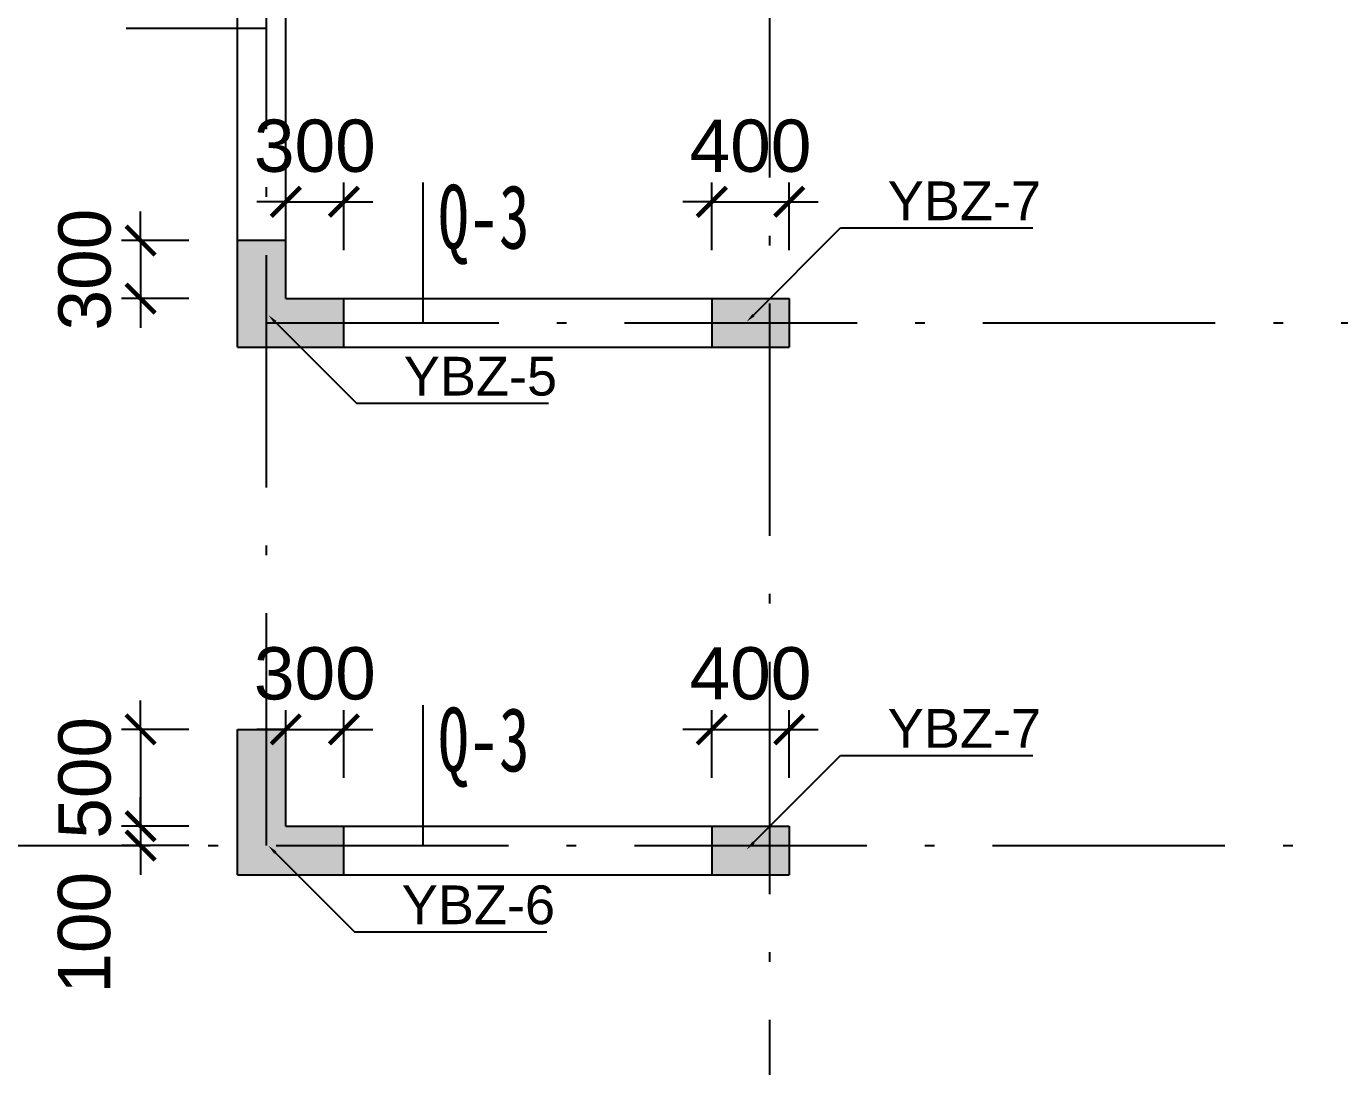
# Model space of a CAD drawing. Header units: millimetres. Extents: x -3831 to 465700, y 39900 to 106100.
# Drawn here: x 230160 to 236943, y 81308 to 86682 of the extents above; entities that cross this region are included whole.
import ezdxf
from ezdxf import colors
from ezdxf.entities.mleader import LeaderData, LeaderLine
from ezdxf.math import Vec2, Vec3

# ---------------------------------------------------------------- set-up
doc = ezdxf.new("R2010")
doc.units = ezdxf.units.MM
doc.linetypes.add('线型2', pattern=[1850, 1200, -300, 50, -300])
for name, color, linetype in [('BZ-name', 160, 'Continuous'), ('DOTE', 10, '线型2'), ('WALL-Beam', 80, 'Continuous'), ('wall_dim', 60, 'Continuous'), ('WALL_INFO', 130, 'Continuous')]:
    doc.layers.add(name, color=color, linetype=linetype)
doc.layers.add('S_ConcWall', color=3, linetype='Continuous', lineweight=25)
doc.styles.get("Standard").update_dxf_attribs({"font": 'arial.ttf'})
doc.styles.add('宋体', font='')
doc.styles.get('宋体').set_extended_font_data('宋体')
doc.dimstyles.new('ISO-25', dxfattribs={"dimtxt": 2.5, "dimasz": 2.5, "dimexe": 1.25, "dimexo": 0.625, "dimtad": 1, "dimtxsty": 'Standard', "dimcen": 2.5, "dimadec": 0, "dimazin": 0, "dimtfac": 1, "dimtmove": 0, "dimatfit": 3, "dimfxl": 1, "dimarcsym": 0})

# ---------------------------------------------------------------- blocks, each defined once
blk = doc.blocks.new('_ArchTick')
at = {"color": 0, "linetype": 'ByBlock', "const_width": 0.15}
blk.add_lwpolyline([(-0.5, -0.5), (0.5, 0.5)], dxfattribs=at)
blk = doc.blocks.new('*D2809')
at = {"layer": 'Defpoints', "color": 0, "transparency": 16777216}
for p in [(234100, 85775), (233700, 85275), (234100, 85275)]:
    blk.add_point(p, dxfattribs=at)
at = {"layer": 'wall_dim', "color": 0, "lineweight": -2, "transparency": 16777216}
for p, q in [((233700, 85525), (233700, 85874)), ((234100, 85525), (234100, 85874)), ((233700, 85775), (233550, 85775)), ((233700, 85775), (234100, 85775)), ((234100, 85775), (234250, 85775))]:
    blk.add_line(p, q, dxfattribs=at)
at = {"layer": 'wall_dim', "color": 0, "lineweight": -2, "transparency": 16777216, "xscale": 150, "yscale": 150, "zscale": 150}
blk.add_blockref('_ArchTick', (233700, 85775), dxfattribs=at)
at = {"layer": 'wall_dim', "color": 0, "lineweight": -2, "transparency": 16777216, "xscale": 150, "yscale": 150, "zscale": 150, "rotation": 180}
blk.add_blockref('_ArchTick', (234100, 85775), dxfattribs=at)
at = {"layer": 'wall_dim', "color": 7, "transparency": 16777216, "insert": (233900, 86062.9), "char_height": 270, "attachment_point": 5}
blk.add_mtext('400', dxfattribs=at)
blk = doc.blocks.new('*D2810')
at = {"layer": 'Defpoints', "color": 0, "transparency": 16777216}
for p in [(234100, 83050), (233700, 82550), (234100, 82550)]:
    blk.add_point(p, dxfattribs=at)
at = {"layer": 'wall_dim', "color": 0, "lineweight": -2, "transparency": 16777216}
for p, q in [((233700, 82800), (233700, 83149)), ((234100, 82800), (234100, 83149)), ((233700, 83050), (233550, 83050)), ((233700, 83050), (234100, 83050)), ((234100, 83050), (234250, 83050))]:
    blk.add_line(p, q, dxfattribs=at)
at = {"layer": 'wall_dim', "color": 0, "lineweight": -2, "transparency": 16777216, "xscale": 150, "yscale": 150, "zscale": 150}
blk.add_blockref('_ArchTick', (233700, 83050), dxfattribs=at)
at = {"layer": 'wall_dim', "color": 0, "lineweight": -2, "transparency": 16777216, "xscale": 150, "yscale": 150, "zscale": 150, "rotation": 180}
blk.add_blockref('_ArchTick', (234100, 83050), dxfattribs=at)
at = {"layer": 'wall_dim', "color": 7, "transparency": 16777216, "insert": (233900, 83337.9), "char_height": 270, "attachment_point": 5}
blk.add_mtext('400', dxfattribs=at)
blk = doc.blocks.new('*D2811')
at = {"layer": 'Defpoints', "color": 0, "transparency": 16777216}
for p in [(231250, 85575), (230750, 85275), (231250, 85275)]:
    blk.add_point(p, dxfattribs=at)
at = {"layer": 'wall_dim', "color": 0, "lineweight": -2, "transparency": 16777216}
for p, q in [((230750, 85575), (230750, 85725)), ((231000, 85575), (230651, 85575)), ((230750, 85575), (230750, 85275)), ((231000, 85275), (230651, 85275)), ((230750, 85275), (230750, 85125))]:
    blk.add_line(p, q, dxfattribs=at)
at = {"layer": 'wall_dim', "color": 0, "lineweight": -2, "transparency": 16777216, "xscale": 150, "yscale": 150, "zscale": 150}
for p, rotation in [((230750, 85575), 270), ((230750, 85275), 90)]:
    blk.add_blockref('_ArchTick', p, dxfattribs=dict(at, rotation=rotation))
at = {"layer": 'wall_dim', "color": 7, "transparency": 16777216, "insert": (230462.053206, 85425), "char_height": 270, "attachment_point": 5, "rotation": 90}
blk.add_mtext('300', dxfattribs=at)
blk = doc.blocks.new('*D2812')
at = {"layer": 'Defpoints', "color": 0, "transparency": 16777216}
for p in [(231800, 85775), (231500, 85275), (231800, 85275)]:
    blk.add_point(p, dxfattribs=at)
at = {"layer": 'wall_dim', "color": 0, "lineweight": -2, "transparency": 16777216}
for p, q in [((231500, 85525), (231500, 85874)), ((231800, 85525), (231800, 85874)), ((231500, 85775), (231350, 85775)), ((231500, 85775), (231800, 85775)), ((231800, 85775), (231950, 85775))]:
    blk.add_line(p, q, dxfattribs=at)
at = {"layer": 'wall_dim', "color": 0, "lineweight": -2, "transparency": 16777216, "xscale": 150, "yscale": 150, "zscale": 150}
blk.add_blockref('_ArchTick', (231500, 85775), dxfattribs=at)
at = {"layer": 'wall_dim', "color": 0, "lineweight": -2, "transparency": 16777216, "xscale": 150, "yscale": 150, "zscale": 150, "rotation": 180}
blk.add_blockref('_ArchTick', (231800, 85775), dxfattribs=at)
at = {"layer": 'wall_dim', "color": 7, "transparency": 16777216, "insert": (231650, 86062.946794), "char_height": 270, "attachment_point": 5}
blk.add_mtext('300', dxfattribs=at)
blk = doc.blocks.new('*D2813')
at = {"layer": 'Defpoints', "color": 0, "transparency": 16777216}
for p in [(231250, 83050), (230750, 82550), (231250, 82550)]:
    blk.add_point(p, dxfattribs=at)
at = {"layer": 'wall_dim', "color": 0, "lineweight": -2, "transparency": 16777216}
for p, q in [((230750, 83050), (230750, 83200)), ((231000, 83050), (230651, 83050)), ((230750, 83050), (230750, 82550)), ((231000, 82550), (230651, 82550)), ((230750, 82550), (230750, 82400))]:
    blk.add_line(p, q, dxfattribs=at)
at = {"layer": 'wall_dim', "color": 0, "lineweight": -2, "transparency": 16777216, "xscale": 150, "yscale": 150, "zscale": 150}
for p, rotation in [((230750, 83050), 270), ((230750, 82550), 90)]:
    blk.add_blockref('_ArchTick', p, dxfattribs=dict(at, rotation=rotation))
at = {"layer": 'wall_dim', "color": 7, "transparency": 16777216, "insert": (230462.1, 82800), "char_height": 270, "attachment_point": 5, "rotation": 90}
blk.add_mtext('500', dxfattribs=at)
blk = doc.blocks.new('*D2814')
at = {"layer": 'Defpoints', "color": 0, "transparency": 16777216}
for p in [(231800, 83050), (231500, 82550), (231800, 82550)]:
    blk.add_point(p, dxfattribs=at)
at = {"layer": 'wall_dim', "color": 0, "lineweight": -2, "transparency": 16777216}
for p, q in [((231500, 82800), (231500, 83149)), ((231800, 82800), (231800, 83149)), ((231500, 83050), (231350, 83050)), ((231500, 83050), (231800, 83050)), ((231800, 83050), (231950, 83050))]:
    blk.add_line(p, q, dxfattribs=at)
at = {"layer": 'wall_dim', "color": 0, "lineweight": -2, "transparency": 16777216, "xscale": 150, "yscale": 150, "zscale": 150}
blk.add_blockref('_ArchTick', (231500, 83050), dxfattribs=at)
at = {"layer": 'wall_dim', "color": 0, "lineweight": -2, "transparency": 16777216, "xscale": 150, "yscale": 150, "zscale": 150, "rotation": 180}
blk.add_blockref('_ArchTick', (231800, 83050), dxfattribs=at)
at = {"layer": 'wall_dim', "color": 7, "transparency": 16777216, "insert": (231650, 83337.946794), "char_height": 270, "attachment_point": 5}
blk.add_mtext('300', dxfattribs=at)
blk = doc.blocks.new('*D2834')
at = {"layer": 'Defpoints', "color": 0, "transparency": 16777216}
for p in [(231250, 82550), (230750, 82450), (231250, 82450)]:
    blk.add_point(p, dxfattribs=at)
at = {"layer": 'wall_dim', "color": 0, "lineweight": -2, "transparency": 16777216}
for p, q in [((230750, 82550), (230750, 82700)), ((231000, 82550), (230651, 82550)), ((230750, 82550), (230750, 82450)), ((231000, 82450), (230651, 82450)), ((230750, 82450), (230750, 82300))]:
    blk.add_line(p, q, dxfattribs=at)
at = {"layer": 'wall_dim', "color": 0, "lineweight": -2, "transparency": 16777216, "xscale": 150, "yscale": 150, "zscale": 150}
for p, rotation in [((230750, 82550), 270), ((230750, 82450), 90)]:
    blk.add_blockref('_ArchTick', p, dxfattribs=dict(at, rotation=rotation))
at = {"layer": 'wall_dim', "color": 7, "transparency": 16777216, "insert": (230460, 82000), "char_height": 270, "attachment_point": 5, "rotation": 90}
blk.add_mtext('100', dxfattribs=at)
blk = doc.blocks.new('*D3227')
at = {"layer": 'Defpoints', "color": 0, "transparency": 16777216}
for p in [(234100, 85775), (233700, 85275), (234100, 85275)]:
    blk.add_point(p, dxfattribs=at)
at = {"layer": 'wall_dim', "color": 0, "lineweight": -2, "transparency": 16777216}
for p, q in [((233700, 85525), (233700, 85874)), ((234100, 85525), (234100, 85874)), ((233700, 85775), (233550, 85775)), ((233700, 85775), (234100, 85775)), ((234100, 85775), (234250, 85775))]:
    blk.add_line(p, q, dxfattribs=at)
at = {"layer": 'wall_dim', "color": 0, "lineweight": -2, "transparency": 16777216, "xscale": 150, "yscale": 150, "zscale": 150}
blk.add_blockref('_ArchTick', (233700, 85775), dxfattribs=at)
at = {"layer": 'wall_dim', "color": 0, "lineweight": -2, "transparency": 16777216, "xscale": 150, "yscale": 150, "zscale": 150, "rotation": 180}
blk.add_blockref('_ArchTick', (234100, 85775), dxfattribs=at)
at = {"layer": 'wall_dim', "color": 7, "transparency": 16777216, "insert": (233900, 86062.9), "char_height": 270, "attachment_point": 5}
blk.add_mtext('400', dxfattribs=at)
blk = doc.blocks.new('*D3228')
at = {"layer": 'Defpoints', "color": 0, "transparency": 16777216}
for p in [(234100, 83050), (233700, 82550), (234100, 82550)]:
    blk.add_point(p, dxfattribs=at)
at = {"layer": 'wall_dim', "color": 0, "lineweight": -2, "transparency": 16777216}
for p, q in [((233700, 82800), (233700, 83149)), ((234100, 82800), (234100, 83149)), ((233700, 83050), (233550, 83050)), ((233700, 83050), (234100, 83050)), ((234100, 83050), (234250, 83050))]:
    blk.add_line(p, q, dxfattribs=at)
at = {"layer": 'wall_dim', "color": 0, "lineweight": -2, "transparency": 16777216, "xscale": 150, "yscale": 150, "zscale": 150}
blk.add_blockref('_ArchTick', (233700, 83050), dxfattribs=at)
at = {"layer": 'wall_dim', "color": 0, "lineweight": -2, "transparency": 16777216, "xscale": 150, "yscale": 150, "zscale": 150, "rotation": 180}
blk.add_blockref('_ArchTick', (234100, 83050), dxfattribs=at)
at = {"layer": 'wall_dim', "color": 7, "transparency": 16777216, "insert": (233900, 83337.9), "char_height": 270, "attachment_point": 5}
blk.add_mtext('400', dxfattribs=at)
blk = doc.blocks.new('*D3229')
at = {"layer": 'Defpoints', "color": 0, "transparency": 16777216}
for p in [(231250, 85575), (230750, 85275), (231250, 85275)]:
    blk.add_point(p, dxfattribs=at)
at = {"layer": 'wall_dim', "color": 0, "lineweight": -2, "transparency": 16777216}
for p, q in [((230750, 85575), (230750, 85725)), ((231000, 85575), (230651, 85575)), ((230750, 85575), (230750, 85275)), ((231000, 85275), (230651, 85275)), ((230750, 85275), (230750, 85125))]:
    blk.add_line(p, q, dxfattribs=at)
at = {"layer": 'wall_dim', "color": 0, "lineweight": -2, "transparency": 16777216, "xscale": 150, "yscale": 150, "zscale": 150}
for p, rotation in [((230750, 85575), 270), ((230750, 85275), 90)]:
    blk.add_blockref('_ArchTick', p, dxfattribs=dict(at, rotation=rotation))
at = {"layer": 'wall_dim', "color": 7, "transparency": 16777216, "insert": (230462.053206, 85425), "char_height": 270, "attachment_point": 5, "rotation": 90}
blk.add_mtext('300', dxfattribs=at)
blk = doc.blocks.new('*D3230')
at = {"layer": 'Defpoints', "color": 0, "transparency": 16777216}
for p in [(231800, 85775), (231500, 85275), (231800, 85275)]:
    blk.add_point(p, dxfattribs=at)
at = {"layer": 'wall_dim', "color": 0, "lineweight": -2, "transparency": 16777216}
for p, q in [((231500, 85525), (231500, 85874)), ((231800, 85525), (231800, 85874)), ((231500, 85775), (231350, 85775)), ((231500, 85775), (231800, 85775)), ((231800, 85775), (231950, 85775))]:
    blk.add_line(p, q, dxfattribs=at)
at = {"layer": 'wall_dim', "color": 0, "lineweight": -2, "transparency": 16777216, "xscale": 150, "yscale": 150, "zscale": 150}
blk.add_blockref('_ArchTick', (231500, 85775), dxfattribs=at)
at = {"layer": 'wall_dim', "color": 0, "lineweight": -2, "transparency": 16777216, "xscale": 150, "yscale": 150, "zscale": 150, "rotation": 180}
blk.add_blockref('_ArchTick', (231800, 85775), dxfattribs=at)
at = {"layer": 'wall_dim', "color": 7, "transparency": 16777216, "insert": (231650, 86062.946794), "char_height": 270, "attachment_point": 5}
blk.add_mtext('300', dxfattribs=at)
blk = doc.blocks.new('*D3231')
at = {"layer": 'Defpoints', "color": 0, "transparency": 16777216}
for p in [(231250, 83050), (230750, 82550), (231250, 82550)]:
    blk.add_point(p, dxfattribs=at)
at = {"layer": 'wall_dim', "color": 0, "lineweight": -2, "transparency": 16777216}
for p, q in [((230750, 83050), (230750, 83200)), ((231000, 83050), (230651, 83050)), ((230750, 83050), (230750, 82550)), ((231000, 82550), (230651, 82550)), ((230750, 82550), (230750, 82400))]:
    blk.add_line(p, q, dxfattribs=at)
at = {"layer": 'wall_dim', "color": 0, "lineweight": -2, "transparency": 16777216, "xscale": 150, "yscale": 150, "zscale": 150}
for p, rotation in [((230750, 83050), 270), ((230750, 82550), 90)]:
    blk.add_blockref('_ArchTick', p, dxfattribs=dict(at, rotation=rotation))
at = {"layer": 'wall_dim', "color": 7, "transparency": 16777216, "insert": (230462.1, 82800), "char_height": 270, "attachment_point": 5, "rotation": 90}
blk.add_mtext('500', dxfattribs=at)
blk = doc.blocks.new('*D3232')
at = {"layer": 'Defpoints', "color": 0, "transparency": 16777216}
for p in [(231800, 83050), (231500, 82550), (231800, 82550)]:
    blk.add_point(p, dxfattribs=at)
at = {"layer": 'wall_dim', "color": 0, "lineweight": -2, "transparency": 16777216}
for p, q in [((231500, 82800), (231500, 83149)), ((231800, 82800), (231800, 83149)), ((231500, 83050), (231350, 83050)), ((231500, 83050), (231800, 83050)), ((231800, 83050), (231950, 83050))]:
    blk.add_line(p, q, dxfattribs=at)
at = {"layer": 'wall_dim', "color": 0, "lineweight": -2, "transparency": 16777216, "xscale": 150, "yscale": 150, "zscale": 150}
blk.add_blockref('_ArchTick', (231500, 83050), dxfattribs=at)
at = {"layer": 'wall_dim', "color": 0, "lineweight": -2, "transparency": 16777216, "xscale": 150, "yscale": 150, "zscale": 150, "rotation": 180}
blk.add_blockref('_ArchTick', (231800, 83050), dxfattribs=at)
at = {"layer": 'wall_dim', "color": 7, "transparency": 16777216, "insert": (231650, 83337.946794), "char_height": 270, "attachment_point": 5}
blk.add_mtext('300', dxfattribs=at)
blk = doc.blocks.new('*D3273')
at = {"layer": 'Defpoints', "color": 0, "transparency": 16777216}
for p in [(231250, 82550), (230750, 82450), (231250, 82450)]:
    blk.add_point(p, dxfattribs=at)
at = {"layer": 'wall_dim', "color": 0, "lineweight": -2, "transparency": 16777216}
for p, q in [((230750, 82550), (230750, 82700)), ((231000, 82550), (230651, 82550)), ((230750, 82550), (230750, 82450)), ((231000, 82450), (230651, 82450)), ((230750, 82450), (230750, 82300))]:
    blk.add_line(p, q, dxfattribs=at)
at = {"layer": 'wall_dim', "color": 0, "lineweight": -2, "transparency": 16777216, "xscale": 150, "yscale": 150, "zscale": 150}
for p, rotation in [((230750, 82550), 270), ((230750, 82450), 90)]:
    blk.add_blockref('_ArchTick', p, dxfattribs=dict(at, rotation=rotation))
at = {"layer": 'wall_dim', "color": 7, "transparency": 16777216, "insert": (230460, 82000), "char_height": 270, "attachment_point": 5, "rotation": 90}
blk.add_mtext('100', dxfattribs=at)

msp = doc.modelspace()

# ---------------------------------------------------------------- hatches: boundary and pattern name
at = {"layer": 'WALL-Beam', "true_color": 0x636466}
h = msp.add_hatch(color=251, dxfattribs=at)
h.dxf.hatch_style = 1
h.paths.add_polyline_path([(231500, 85275), (231500, 85575), (231250, 85575), (231250, 85025), (231800, 85025), (231800, 85275)])
h = msp.add_hatch(color=251, dxfattribs=at)
h.dxf.hatch_style = 1
h.paths.add_polyline_path([(234100, 85025), (234100, 85275), (233700, 85275), (233700, 85025)])
h = msp.add_hatch(color=251, dxfattribs=at)
h.dxf.hatch_style = 1
h.paths.add_polyline_path([(231500, 83050), (231250, 83050), (231250, 82300), (231800, 82300), (231800, 82550), (231500, 82550)])
h = msp.add_hatch(color=251, dxfattribs=at)
h.dxf.hatch_style = 1
h.paths.add_polyline_path([(234100, 82300), (234100, 82550), (233700, 82550), (233700, 82300)])

# ---------------------------------------------------------------- linework, layer by layer
at = {"layer": 'DOTE'}
for p, q in [((234000, 60000), (234000, 101300)), ((231400, 82450), (231400, 90550)), ((231400, 85150), (241100, 85150)), ((200000, 82450), (272500, 82450))]:
    msp.add_line(p, q, dxfattribs=at)
at = {"layer": 'S_ConcWall'}
for p, q in [((231250, 85025), (231250, 87975)), ((231500, 85275), (231500, 87725)), ((231500, 85575), (231250, 85575)), ((231500, 85275), (234100, 85275)), ((231800, 85025), (231800, 85275)), ((233700, 85275), (233700, 85025)), ((234100, 85275), (234100, 85025)), ((231250, 85025), (234100, 85025)), ((231250, 82300), (231250, 83050)), ((231250, 83050), (231500, 83050)), ((231500, 82550), (231500, 83050)), ((231500, 82550), (234100, 82550)), ((231800, 82300), (231800, 82550)), ((233700, 82550), (233700, 82300)), ((234100, 82550), (234100, 82300)), ((231250, 82300), (234100, 82300))]:
    msp.add_line(p, q, dxfattribs=at)
at = {"layer": 'WALL_INFO'}
for p, q in [((231400, 86670), (230675, 86670)), ((232210, 85150), (232210, 85875)), ((232210, 82450), (232210, 83175))]:
    msp.add_line(p, q, dxfattribs=at)

# ---------------------------------------------------------------- texts
at = {"layer": 'WALL_INFO', "char_height": 330, "width": 393.75, "attachment_point": 5, "line_spacing_factor": 1.1, "style": '宋体'}
for insert in [(232522.93926, 85656.39789), (232522.93926, 82956.39789)]:
    msp.add_mtext('\\pxsm1.0;{\\W0.70;Q-3}', dxfattribs=dict(at, insert=insert))

# ---------------------------------------------------------------- dimensions: what is measured, and where the dimension line sits
at = {"layer": 'wall_dim'}
for base, p1, p2, picture, middle in [((231800, 85775), (231500, 85275), (231800, 85275), '*D2812', (231650, 86062.94679)), ((231800, 85775), (231500, 85275), (231800, 85275), '*D3230', (231650, 86062.94679)), ((234100, 85775), (233700, 85275), (234100, 85275), '*D2809', (233900, 86062.85471)), ((234100, 85775), (233700, 85275), (234100, 85275), '*D3227', (233900, 86062.85471)), ((231800, 83050), (231500, 82550), (231800, 82550), '*D2814', (231650, 83337.94679)), ((231800, 83050), (231500, 82550), (231800, 82550), '*D3232', (231650, 83337.94679)), ((234100, 83050), (233700, 82550), (234100, 82550), '*D2810', (233900, 83337.85471)), ((234100, 83050), (233700, 82550), (234100, 82550), '*D3228', (233900, 83337.85471))]:
    dim = msp.add_linear_dim(base=base, p1=p1, p2=p2, dimstyle='ISO-25', override={"dimtxt": 270, "dimasz": 150, "dimexe": 99, "dimexo": 250, "dimgap": 150, "dimblk1": 'ArchTick', "dimblk2": 'ArchTick', "dimsah": 1, "dimclrt": 7, "dimtix": 1, "dimtofl": 1, "dimtmove": 2}, dxfattribs=at)
    dim.commit()
    dim.dimension.update_dxf_attribs({"geometry": picture, "text_midpoint": middle})
for base, p1, p2, picture, middle in [((230750, 85275), (231250, 85575), (231250, 85275), '*D2811', (230462.05321, 85425)), ((230750, 85275), (231250, 85575), (231250, 85275), '*D3229', (230462.05321, 85425)), ((230750, 82550), (231250, 83050), (231250, 82550), '*D2813', (230462.14529, 82800)), ((230750, 82550), (231250, 83050), (231250, 82550), '*D3231', (230462.14529, 82800))]:
    dim = msp.add_linear_dim(base=base, p1=p1, p2=p2, angle=90, dimstyle='ISO-25', override={"dimtxt": 270, "dimasz": 150, "dimexe": 99, "dimexo": 250, "dimgap": 150, "dimblk1": 'ArchTick', "dimblk2": 'ArchTick', "dimsah": 1, "dimclrt": 7, "dimtix": 1, "dimtofl": 1, "dimtmove": 2}, dxfattribs=at)
    dim.commit()
    dim.dimension.update_dxf_attribs({"geometry": picture, "text_midpoint": middle})
for picture in ['*D2834', '*D3273']:
    dim = msp.add_linear_dim(base=(230750, 82450), p1=(231250, 82550), p2=(231250, 82450), angle=90, dimstyle='ISO-25', override={"dimtxt": 270, "dimasz": 150, "dimexe": 99, "dimexo": 250, "dimgap": 150, "dimblk1": 'ArchTick', "dimblk2": 'ArchTick', "dimsah": 1, "dimclrt": 7, "dimtix": 1, "dimtmove": 2}, dxfattribs=at)
    dim.commit()
    dim.dimension.update_dxf_attribs({"geometry": picture, "text_midpoint": (230460, 82000), "dimtype": 160})

# ---------------------------------------------------------------- leaders
at = {"layer": 'BZ-name'}
ml = msp.add_multileader_mtext('Standard', dxfattribs=at)
ml.set_content('YBZ-7', color=256)
ml.set_leader_properties()
ml.build(insert=Vec2(0, 0))
ml.multileader.update_dxf_attribs({"text_left_attachment_type": 6, "text_right_attachment_type": 6, "dogleg_length": 200, "arrow_head_size": 50})
ctx = ml.context
ctx.base_point, ctx.char_height, ctx.arrow_head_size, ctx.landing_gap_size, ctx.plane_origin = Vec3(234565.2319, 85640.2319), 200, 50, 50, Vec3(233880, 85155)
ctx.left_attachment, ctx.right_attachment, ctx.text_align_type = 6, 6, 1
notes = []
notes.append((ctx, [(0, (1, 1, 0), (234365.2319, 85640.2319), (1, 0), 200, [(0, [(233880, 85155)], 0, [])])]))
ctx.mtext.insert, ctx.mtext.alignment, ctx.mtext.flow_direction = Vec3(235004.38606, 85880.2319), 2, 5
ml = msp.add_multileader_mtext('Standard', dxfattribs=at)
ml.set_content('YBZ-5', color=256)
ml.set_leader_properties()
ml.build(insert=Vec2(0, 0))
ml.multileader.update_dxf_attribs({"text_left_attachment_type": 6, "text_right_attachment_type": 6, "dogleg_length": 200, "arrow_head_size": 50})
ctx = ml.context
ctx.base_point, ctx.char_height, ctx.arrow_head_size, ctx.landing_gap_size, ctx.plane_origin = Vec3(232065.4119, 84734.5881), 200, 50, 50, Vec3(231410, 85190)
ctx.left_attachment, ctx.right_attachment, ctx.text_align_type = 6, 6, 1
notes.append((ctx, [(0, (1, 1, 0), (231865.4119, 84734.5881), (1, 0), 200, [(0, [(231410, 85190)], 0, [])])]))
ctx.mtext.insert, ctx.mtext.alignment, ctx.mtext.flow_direction = Vec3(232505.3164, 84974.5881), 2, 5
ml = msp.add_multileader_mtext('Standard', dxfattribs=at)
ml.set_content('YBZ-7', color=256)
ml.set_leader_properties()
ml.build(insert=Vec2(0, 0))
ml.multileader.update_dxf_attribs({"text_left_attachment_type": 6, "text_right_attachment_type": 6, "dogleg_length": 200, "arrow_head_size": 50})
ctx = ml.context
ctx.base_point, ctx.char_height, ctx.arrow_head_size, ctx.landing_gap_size, ctx.plane_origin = Vec3(234565.2319, 82915.2319), 200, 50, 50, Vec3(233880, 82430)
ctx.left_attachment, ctx.right_attachment, ctx.text_align_type = 6, 6, 1
notes.append((ctx, [(0, (1, 1, 0), (234365.2319, 82915.2319), (1, 0), 200, [(0, [(233880, 82430)], 0, [])])]))
ctx.mtext.insert, ctx.mtext.alignment, ctx.mtext.flow_direction = Vec3(235004.38606, 83155.2319), 2, 5
ml = msp.add_multileader_mtext('Standard', dxfattribs=at)
ml.set_content('YBZ-6', color=256)
ml.set_leader_properties()
ml.build(insert=Vec2(0, 0))
ml.multileader.update_dxf_attribs({"text_left_attachment_type": 6, "text_right_attachment_type": 6, "dogleg_length": 200, "arrow_head_size": 50})
ctx = ml.context
ctx.base_point, ctx.char_height, ctx.arrow_head_size, ctx.landing_gap_size, ctx.plane_origin = Vec3(232055.70169, 82004.29831), 200, 50, 50, Vec3(231410, 82450)
ctx.left_attachment, ctx.right_attachment, ctx.text_align_type = 6, 6, 1
notes.append((ctx, [(0, (1, 1, 0), (231855.70169, 82004.29831), (1, 0), 200, [(0, [(231410, 82450)], 0, [])])]))
ctx.mtext.insert, ctx.mtext.alignment, ctx.mtext.flow_direction = Vec3(232494.78764, 82244.29831), 2, 5
for ctx, leaders in notes:
    for number, flags, end, landing, length, lines in leaders:
        leader = LeaderData()
        leader.index, (leader.has_last_leader_line, leader.has_dogleg_vector, leader.attachment_direction) = number, flags
        leader.last_leader_point, leader.dogleg_vector, leader.dogleg_length = Vec3(end), Vec3(landing), length
        for number, points, colour, breaks in lines:
            line = LeaderLine()
            line.index, line.vertices, line.color, line.breaks = number, Vec3.list(points), colors.encode_raw_color(colour), breaks
            leader.lines.append(line)
        ctx.leaders.append(leader)

doc.saveas('drawing.dxf')
